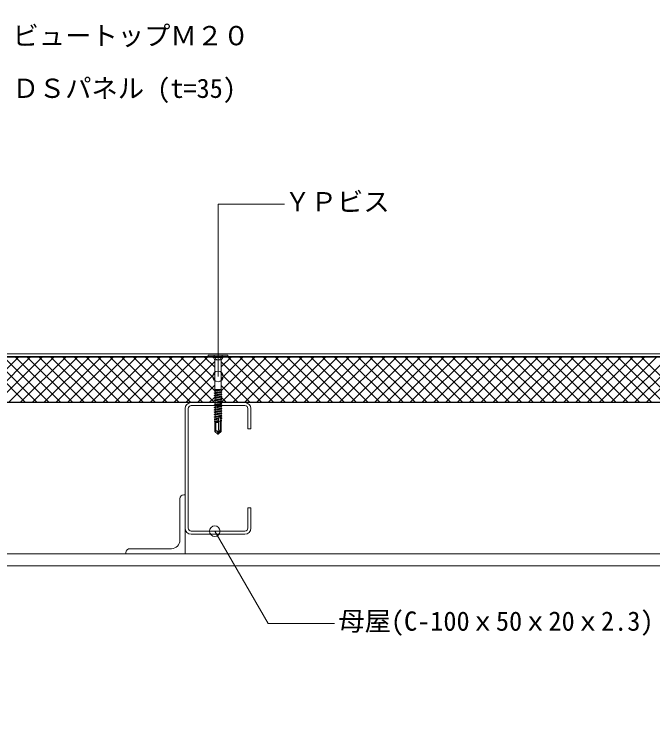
# Model space of a CAD drawing. Units: millimetres, scale not verified. Extents: x -1380 to 1380, y -955 to 955.
# Drawn here: x 100 to 585, y -398 to 150 of the extents above; entities that cross this region are included whole.
import ezdxf
from ezdxf.enums import TextEntityAlignment as Align

# ---------------------------------------------------------------- set-up
doc = ezdxf.new("R2010")
doc.units = ezdxf.units.MM
doc.header["$LTSCALE"] = 3
doc.linetypes.add('USER1', pattern=[9.525, 6.35, -3.175])
for name, color, linetype, lineweight in [('0-1_BOUSUI', 1, 'Continuous', 18), ('0-2_MOJI', 7, 'Continuous', 18), ('0-3_HATCH', 9, 'Continuous', 18), ('0-4_KANAMONO', 5, 'Continuous', 18), ('0-5_KANAMONO_SCREW', 4, 'Continuous', 18), ('0-6_TEKKOTU', 7, 'Continuous', 18), ('0-7_dannnetu', 6, 'Continuous', 18)]:
    doc.layers.add(name, color=color, linetype=linetype, lineweight=lineweight)
doc.styles.add('ＭＳ ゴシック', font='')
doc.styles.get('ＭＳ ゴシック').set_extended_font_data('MS Gothic')

msp = doc.modelspace()

# ---------------------------------------------------------------- linework, layer by layer
at = {"layer": '0-1_BOUSUI'}
for points in [[(-547.885, 150.31), (-547.885, 75.724), (-533.885, 75.724), (-526.786, 75.924), (-511.786, 75.924), (-511.786, -61.04), (-504.483, -102.46), (-502.772, -105.422), (-499.558, -106.592), (-454.954, -106.592), (-440.208, -109.69), (900.119, -109.69)], [(-545.885, 150.31), (-545.885, 77.724), (-533.913, 77.724), (-526.814, 77.924), (-509.786, 77.924), (-509.786, -60.865), (-502.574, -101.765), (-501.404, -103.792), (-499.206, -104.592), (-454.746, -104.592), (-440, -107.69), (900.119, -107.69)]]:
    msp.add_lwpolyline(points, dxfattribs=at)
at = {"layer": '0-2_MOJI'}
for p in [(305.554, 6.246), (255.115, -124.811)]:
    msp.add_line(p, (255.115, 6.246), dxfattribs=at)
msp.add_lwpolyline([(343.545, -312.447), (293.107, -312.447), (252.66, -242.39)], dxfattribs=at)
for centre in [(255.115, -124.811), (252.66, -242.39)]:
    msp.add_circle(centre, 4, dxfattribs=at)
at = {"layer": '0-3_HATCH'}
for p, q in [((69.122, -144.34), (103.422, -110.04)), ((108.502, -144.34), (74.202, -110.04)), ((78.102, -144.34), (112.402, -110.04)), ((117.483, -144.34), (83.183, -110.04)), ((87.082, -144.34), (121.382, -110.04)), ((126.463, -144.34), (92.163, -110.04)), ((96.063, -144.34), (130.363, -110.04)), ((135.443, -144.34), (101.143, -110.04)), ((105.043, -144.34), (139.343, -110.04)), ((144.423, -144.34), (110.123, -110.04)), ((114.023, -144.34), (148.323, -110.04)), ((153.404, -144.34), (119.104, -110.04)), ((123.003, -144.34), (157.303, -110.04)), ((162.384, -144.34), (128.084, -110.04)), ((131.984, -144.34), (166.284, -110.04)), ((171.364, -144.34), (137.064, -110.04)), ((140.964, -144.34), (175.264, -110.04)), ((180.344, -144.34), (146.044, -110.04)), ((149.944, -144.34), (184.244, -110.04)), ((189.325, -144.34), (155.025, -110.04)), ((158.924, -144.34), (193.224, -110.04)), ((198.305, -144.34), (164.005, -110.04)), ((167.905, -144.34), (202.205, -110.04)), ((207.285, -144.34), (172.985, -110.04)), ((176.885, -144.34), (211.185, -110.04)), ((216.266, -144.34), (181.966, -110.04)), ((185.865, -144.34), (220.165, -110.04)), ((225.246, -144.34), (190.946, -110.04)), ((194.845, -144.34), (229.145, -110.04)), ((234.226, -144.34), (199.926, -110.04)), ((203.826, -144.34), (238.126, -110.04)), ((243.206, -144.34), (208.906, -110.04)), ((212.806, -144.34), (247.106, -110.04)), ((252.187, -144.34), (217.887, -110.04)), ((221.786, -144.34), (252.655, -113.471)), ((252.344, -135.517), (226.867, -110.04)), ((252.655, -126.849), (235.847, -110.04)), ((252.655, -117.868), (244.827, -110.04)), ((257.426, -135.642), (283.027, -110.04)), ((257.575, -117.531), (265.067, -110.04)), ((257.575, -126.512), (274.047, -110.04)), ((288.458, -144.69), (257.575, -113.808)), ((258.203, -143.845), (292.007, -110.04)), ((297.438, -144.69), (262.788, -110.04)), ((266.338, -144.69), (300.988, -110.04)), ((306.418, -144.69), (271.768, -110.04)), ((275.318, -144.69), (309.968, -110.04)), ((315.398, -144.69), (280.748, -110.04)), ((284.298, -144.69), (318.948, -110.04)), ((324.379, -144.69), (289.729, -110.04)), ((293.278, -144.69), (327.928, -110.04)), ((333.359, -144.69), (298.709, -110.04)), ((302.259, -144.69), (336.909, -110.04)), ((342.339, -144.69), (307.689, -110.04)), ((311.239, -144.69), (345.889, -110.04)), ((351.319, -144.69), (316.669, -110.04)), ((320.219, -144.69), (354.869, -110.04)), ((360.3, -144.69), (325.65, -110.04)), ((329.199, -144.69), (363.849, -110.04)), ((369.28, -144.69), (334.63, -110.04)), ((338.18, -144.69), (372.83, -110.04)), ((378.26, -144.69), (343.61, -110.04)), ((347.16, -144.69), (381.81, -110.04)), ((387.24, -144.69), (352.59, -110.04)), ((356.14, -144.69), (390.79, -110.04)), ((396.221, -144.69), (361.571, -110.04)), ((365.12, -144.69), (399.77, -110.04)), ((405.201, -144.69), (370.551, -110.04)), ((374.101, -144.69), (408.751, -110.04)), ((414.181, -144.69), (379.531, -110.04)), ((383.081, -144.69), (417.731, -110.04)), ((423.161, -144.69), (388.511, -110.04)), ((392.061, -144.69), (426.711, -110.04)), ((432.142, -144.69), (397.492, -110.04)), ((401.041, -144.69), (435.691, -110.04)), ((441.122, -144.69), (406.472, -110.04)), ((410.022, -144.69), (444.672, -110.04)), ((450.102, -144.69), (415.452, -110.04)), ((419.002, -144.69), (453.652, -110.04)), ((459.082, -144.69), (424.432, -110.04)), ((427.982, -144.69), (462.632, -110.04)), ((468.063, -144.69), (433.413, -110.04)), ((436.962, -144.69), (471.612, -110.04)), ((477.043, -144.69), (442.393, -110.04)), ((445.943, -144.69), (480.593, -110.04)), ((486.023, -144.69), (451.373, -110.04)), ((454.923, -144.69), (489.573, -110.04)), ((495.003, -144.69), (460.353, -110.04)), ((463.903, -144.69), (498.553, -110.04)), ((503.984, -144.69), (469.334, -110.04)), ((472.883, -144.69), (507.533, -110.04)), ((512.964, -144.69), (478.314, -110.04)), ((481.864, -144.69), (516.514, -110.04)), ((521.944, -144.69), (487.294, -110.04)), ((490.844, -144.69), (525.494, -110.04)), ((530.924, -144.69), (496.274, -110.04)), ((499.824, -144.69), (534.474, -110.04)), ((539.905, -144.69), (505.255, -110.04)), ((508.804, -144.69), (543.454, -110.04)), ((548.885, -144.69), (514.235, -110.04)), ((517.785, -144.69), (552.435, -110.04)), ((557.865, -144.69), (523.215, -110.04)), ((526.765, -144.69), (561.415, -110.04)), ((566.846, -144.69), (532.196, -110.04)), ((535.745, -144.69), (570.395, -110.04)), ((575.826, -144.69), (541.176, -110.04)), ((544.725, -144.69), (579.375, -110.04)), ((584.806, -144.69), (550.156, -110.04)), ((553.706, -144.69), (588.356, -110.04)), ((593.786, -144.69), (559.136, -110.04)), ((562.686, -144.69), (597.336, -110.04)), ((602.767, -144.69), (568.117, -110.04)), ((571.666, -144.69), (606.316, -110.04)), ((611.747, -144.69), (577.097, -110.04)), ((580.647, -144.69), (615.297, -110.04)), ((230.767, -144.34), (252.655, -122.451)), ((279.477, -144.69), (257.575, -122.788)), ((239.747, -144.34), (252.655, -131.432)), ((270.497, -144.69), (257.575, -131.769)), ((248.727, -144.34), (252.865, -140.202)), ((261.517, -144.69), (257.443, -140.616)), ((257.365, -144.682), (258.195, -143.853))]:
    msp.add_line(p, q, dxfattribs=at)
at = {"layer": '0-4_KANAMONO'}
for p, q in [((275.515, -144.69), (234.715, -144.69)), ((234.715, -146.99), (275.515, -146.99)), ((230.115, -149.29), (230.115, -240.09)), ((232.415, -240.09), (232.415, -149.29)), ((226.115, -249.19), (226.115, -217.69)), ((275.515, -242.39), (234.715, -242.39)), ((234.715, -244.69), (275.515, -244.69)), ((188.115, -255.69), (219.615, -255.69))]:
    msp.add_line(p, q, dxfattribs=at)
for points in [[(277.815, -149.29), (277.815, -164.69), (280.115, -164.69), (280.115, -149.29)], [(229.115, -214.69), (230.115, -214.69), (230.115, -259.69), (185.115, -259.69), (185.115, -258.69)], [(280.115, -240.09), (280.115, -224.69), (277.815, -224.69), (277.815, -240.09)]]:
    msp.add_lwpolyline(points, dxfattribs=at)
for centre, radius, start, end in [((234.715, -149.29), 4.6, 90, 180), ((234.715, -149.29), 2.3, 90, 180), ((275.515, -149.29), 4.6, 0, 90), ((275.515, -149.29), 2.3, 360, 90), ((229.115, -217.69), 3, 90, 180), ((234.715, -240.09), 4.6, 180, 270), ((234.715, -240.09), 2.3, 180, 270), ((275.515, -240.09), 2.3, 270, 0), ((275.515, -240.09), 4.6, 270, 0), ((219.615, -249.19), 6.5, 270, 0), ((188.115, -258.69), 3, 90, 180)]:
    msp.add_arc(centre, radius, start, end, dxfattribs=at)
at = {"layer": '0-5_KANAMONO_SCREW'}
for p, q in [((247.615, -108.99), (247.615, -109.69)), ((262.615, -109.69), (247.615, -109.69)), ((247.615, -109.69), (251.156, -110.315)), ((262.315, -108.69), (247.915, -108.69)), ((262.615, -109.69), (259.075, -110.315)), ((262.615, -108.99), (262.615, -109.69)), ((258.615, -110.396), (251.615, -110.396)), ((251.849, -110.799), (252.522, -111.965)), ((252.655, -112.197), (257.575, -112.197)), ((252.655, -112.465), (252.655, -134.69)), ((257.575, -112.465), (257.575, -134.69)), ((258.382, -110.799), (257.709, -111.965)), ((252.155, -137.436), (252.865, -137.026)), ((252.443, -135.46), (252.34, -135.832)), ((252.34, -135.832), (252.947, -135.744)), ((252.34, -135.832), (252.839, -136.12)), ((252.443, -135.46), (252.779, -135.266)), ((252.443, -135.46), (252.886, -135.365)), ((257.575, -134.69), (252.655, -134.69)), ((252.739, -134.69), (252.779, -135.266)), ((252.779, -135.266), (255.543, -134.69)), ((257.458, -135.177), (252.839, -136.12)), ((252.839, -136.12), (252.865, -136.5)), ((252.865, -137.026), (257.391, -136.136)), ((252.865, -136.5), (252.865, -137.026)), ((257.365, -137.041), (252.865, -137.946)), ((252.947, -135.744), (252.886, -135.365)), ((253.394, -136.007), (253.259, -135.166)), ((253.68, -137.782), (253.537, -136.894)), ((253.669, -135.198), (256.051, -134.69)), ((253.738, -135.628), (253.669, -135.198)), ((253.738, -135.628), (257.675, -135.052)), ((253.984, -137.156), (258.075, -136.531)), ((254, -137.254), (253.984, -137.156)), ((254, -137.254), (258.075, -136.631)), ((258.075, -136.631), (257.365, -137.041)), ((257.365, -137.041), (257.365, -137.931)), ((257.458, -135.177), (257.391, -136.136)), ((258.075, -136.531), (257.391, -136.136)), ((257.675, -135.052), (257.458, -135.177)), ((257.575, -134.69), (257.675, -135.052)), ((258.075, -136.531), (258.075, -136.631)), ((252.155, -137.436), (253.193, -137.277)), ((252.155, -137.536), (253.209, -137.375)), ((252.155, -137.436), (252.155, -137.536)), ((252.155, -137.536), (252.865, -137.946)), ((252.155, -139.246), (252.865, -138.836)), ((252.155, -139.246), (253.477, -139.044)), ((252.155, -139.346), (253.493, -139.141)), ((252.155, -139.246), (252.155, -139.346)), ((252.155, -139.346), (252.865, -139.756)), ((252.155, -141.056), (252.865, -140.646)), ((252.155, -141.056), (253.761, -140.81)), ((252.155, -141.156), (253.777, -140.908)), ((252.155, -141.056), (252.155, -141.156)), ((252.155, -141.156), (252.865, -141.566)), ((252.155, -142.866), (252.865, -142.456)), ((252.155, -142.866), (254.045, -142.577)), ((252.155, -142.966), (254.061, -142.675)), ((252.865, -138.836), (257.365, -137.931)), ((252.865, -137.946), (252.865, -138.836)), ((257.365, -138.851), (252.865, -139.756)), ((252.865, -140.646), (257.365, -139.741)), ((252.865, -139.756), (252.865, -140.646)), ((257.365, -140.661), (252.865, -141.566)), ((252.865, -142.456), (257.365, -141.551)), ((252.865, -141.566), (252.865, -142.456)), ((257.365, -142.471), (252.865, -143.376)), ((253.209, -137.375), (253.193, -137.277)), ((253.493, -139.141), (253.477, -139.044)), ((253.777, -140.908), (253.761, -140.81)), ((253.961, -139.535), (253.818, -138.644)), ((254.061, -142.675), (254.045, -142.577)), ((254.243, -141.289), (254.1, -140.398)), ((254.268, -138.923), (258.075, -138.341)), ((254.284, -139.021), (254.268, -138.923)), ((254.284, -139.021), (258.075, -138.441)), ((254.525, -143.042), (254.382, -142.151)), ((254.552, -140.69), (258.075, -140.151)), ((254.568, -140.787), (254.552, -140.69)), ((254.568, -140.787), (258.075, -140.251)), ((254.836, -142.456), (258.075, -141.961)), ((254.852, -142.554), (254.836, -142.456)), ((254.852, -142.554), (258.075, -142.061)), ((258.075, -138.341), (257.365, -137.931)), ((258.075, -138.441), (257.365, -138.851)), ((257.365, -138.851), (257.365, -139.741)), ((258.075, -140.151), (257.365, -139.741)), ((258.075, -140.251), (257.365, -140.661)), ((257.365, -140.661), (257.365, -141.551)), ((258.075, -141.961), (257.365, -141.551)), ((258.075, -142.061), (257.365, -142.471)), ((257.365, -142.471), (257.365, -143.361)), ((258.075, -138.341), (258.075, -138.441)), ((258.075, -140.151), (258.075, -140.251)), ((258.075, -141.961), (258.075, -142.061)), ((252.155, -142.866), (252.155, -142.966)), ((252.155, -142.966), (252.865, -143.376)), ((252.155, -144.676), (252.865, -144.266)), ((252.155, -144.676), (254.329, -144.344)), ((252.155, -144.776), (254.345, -144.441)), ((252.155, -144.676), (252.155, -144.776)), ((252.155, -144.776), (252.865, -145.186)), ((252.155, -146.486), (252.865, -146.076)), ((252.155, -146.486), (254.613, -146.11)), ((252.155, -146.586), (254.628, -146.208)), ((252.155, -146.486), (252.155, -146.586)), ((252.155, -146.586), (252.865, -146.996)), ((252.155, -148.296), (254.897, -147.877)), ((252.155, -148.296), (252.865, -147.886)), ((252.155, -148.396), (254.912, -147.974)), ((252.865, -144.266), (257.365, -143.361)), ((252.865, -143.376), (252.865, -144.266)), ((257.365, -144.281), (252.865, -145.186)), ((252.865, -146.076), (257.365, -145.171)), ((252.865, -145.186), (252.865, -146.076)), ((257.365, -146.091), (252.865, -146.996)), ((252.865, -147.886), (257.365, -146.981)), ((252.865, -146.996), (252.865, -147.886)), ((257.365, -147.901), (252.865, -148.806)), ((254.345, -144.441), (254.329, -144.344)), ((254.628, -146.208), (254.613, -146.11)), ((254.807, -144.795), (254.663, -143.904)), ((254.912, -147.974), (254.897, -147.877)), ((255.088, -146.549), (254.945, -145.658)), ((255.12, -144.223), (258.075, -143.771)), ((255.135, -144.32), (255.12, -144.223)), ((255.135, -144.32), (258.075, -143.871)), ((255.37, -148.302), (255.227, -147.411)), ((255.404, -145.989), (258.075, -145.581)), ((255.419, -146.087), (255.404, -145.989)), ((255.419, -146.087), (258.075, -145.681)), ((255.688, -147.756), (258.075, -147.391)), ((255.703, -147.854), (255.688, -147.756)), ((255.703, -147.854), (258.075, -147.491)), ((258.075, -143.771), (257.365, -143.361)), ((258.075, -143.871), (257.365, -144.281)), ((257.365, -144.281), (257.365, -145.171)), ((258.075, -145.581), (257.365, -145.171)), ((258.075, -145.681), (257.365, -146.091)), ((257.365, -146.091), (257.365, -146.981)), ((258.075, -147.391), (257.365, -146.981)), ((258.075, -147.491), (257.365, -147.901)), ((257.365, -147.901), (257.365, -148.791)), ((258.075, -143.771), (258.075, -143.871)), ((258.075, -145.581), (258.075, -145.681)), ((258.075, -147.391), (258.075, -147.491)), ((252.155, -148.296), (252.155, -148.396)), ((252.155, -148.396), (252.865, -148.806)), ((252.155, -150.106), (255.181, -149.643)), ((252.155, -150.106), (252.865, -149.696)), ((252.155, -150.206), (255.196, -149.741)), ((252.155, -150.106), (252.155, -150.206)), ((252.155, -150.206), (252.865, -150.616)), ((252.155, -151.916), (255.464, -151.41)), ((252.155, -151.916), (252.865, -151.506)), ((252.155, -152.016), (255.48, -151.508)), ((252.155, -151.916), (252.155, -152.016)), ((252.155, -152.016), (252.865, -152.426)), ((252.155, -153.726), (255.748, -153.177)), ((252.155, -153.826), (255.764, -153.274)), ((252.155, -153.726), (252.865, -153.316)), ((252.865, -149.696), (257.365, -148.791)), ((252.865, -148.806), (252.865, -149.696)), ((257.365, -149.711), (252.865, -150.616)), ((252.865, -151.506), (257.365, -150.601)), ((252.865, -150.616), (252.865, -151.506)), ((257.365, -151.521), (252.865, -152.426)), ((252.865, -153.316), (257.365, -152.411)), ((252.865, -152.426), (252.865, -153.316)), ((257.365, -153.331), (252.865, -154.236)), ((255.196, -149.741), (255.181, -149.643)), ((255.48, -151.508), (255.464, -151.41)), ((255.652, -150.055), (255.509, -149.164)), ((255.764, -153.274), (255.748, -153.177)), ((255.934, -151.809), (255.79, -150.918)), ((255.971, -149.523), (258.075, -149.201)), ((255.987, -149.62), (255.971, -149.523)), ((255.987, -149.62), (258.075, -149.301)), ((256.215, -153.562), (256.072, -152.671)), ((256.255, -151.289), (258.075, -151.011)), ((256.271, -151.387), (256.255, -151.289)), ((256.271, -151.387), (258.075, -151.111)), ((256.539, -153.056), (258.075, -152.821)), ((256.555, -153.153), (256.539, -153.056)), ((256.555, -153.153), (258.075, -152.921)), ((258.075, -149.201), (257.365, -148.791)), ((258.075, -149.301), (257.365, -149.711)), ((257.365, -149.711), (257.365, -150.601)), ((258.075, -151.011), (257.365, -150.601)), ((258.075, -151.111), (257.365, -151.521)), ((257.365, -151.521), (257.365, -152.411)), ((258.075, -152.821), (257.365, -152.411)), ((258.075, -152.921), (257.365, -153.331)), ((257.365, -153.331), (257.365, -154.221)), ((258.075, -149.201), (258.075, -149.301)), ((258.075, -151.011), (258.075, -151.111)), ((258.075, -152.821), (258.075, -152.921)), ((252.155, -153.726), (252.155, -153.826)), ((252.155, -153.826), (252.865, -154.236)), ((252.229, -155.493), (256.028, -154.933)), ((252.229, -155.493), (252.85, -155.135)), ((252.229, -155.493), (252.247, -155.689)), ((252.247, -155.689), (255.99, -155.074)), ((252.247, -155.689), (252.819, -156.019)), ((252.387, -157.212), (255.54, -156.723)), ((252.387, -157.212), (252.785, -156.982)), ((252.387, -157.212), (252.423, -157.6)), ((252.423, -157.6), (255.444, -157.073)), ((252.423, -157.6), (252.757, -157.793)), ((252.546, -158.931), (255.049, -158.518)), ((252.546, -158.931), (252.721, -158.829)), ((252.546, -158.931), (252.599, -159.512)), ((252.599, -159.512), (254.895, -159.083)), ((255.091, -159.126), (252.695, -159.567)), ((252.757, -157.793), (252.721, -158.829)), ((252.721, -158.829), (255.309, -158.327)), ((255.602, -157.255), (252.757, -157.793)), ((252.819, -156.019), (252.785, -156.982)), ((252.785, -156.982), (255.843, -156.372)), ((256.114, -155.378), (252.819, -156.019)), ((252.85, -155.135), (257.365, -154.221)), ((252.865, -154.69), (252.85, -155.135)), ((252.865, -154.236), (252.865, -154.69)), ((254.895, -159.083), (255.049, -158.518)), ((254.895, -159.083), (255.091, -159.126)), ((254.937, -159.69), (256.375, -154.421)), ((255.309, -158.327), (255.049, -158.518)), ((255.21, -158.69), (257.001, -158.69)), ((255.444, -157.073), (255.54, -156.723)), ((255.444, -157.073), (255.602, -157.255)), ((255.515, -165.544), (255.515, -157.57)), ((255.843, -156.372), (255.54, -156.723)), ((255.99, -155.074), (256.028, -154.933)), ((255.99, -155.074), (256.114, -155.378)), ((256.375, -154.421), (256.028, -154.933)), ((256.765, -165.442), (256.765, -158.69)), ((256.777, -154.822), (258.075, -154.631)), ((256.811, -154.72), (256.777, -154.822)), ((256.784, -154.943), (256.777, -154.822)), ((256.784, -154.943), (258.075, -154.731)), ((256.784, -154.943), (257, -155.206)), ((257.052, -156.131), (256.874, -156.515)), ((256.874, -156.515), (257.923, -156.353)), ((256.891, -156.82), (256.874, -156.515)), ((256.891, -156.82), (257.896, -156.645)), ((256.891, -156.82), (257.1, -156.971)), ((257.157, -157.968), (256.97, -158.202)), ((256.97, -158.202), (257.764, -158.071)), ((256.998, -158.691), (256.97, -158.202)), ((256.998, -158.691), (257.72, -158.556)), ((256.998, -158.691), (257.201, -158.736)), ((257.381, -155.132), (257, -155.206)), ((257.052, -156.131), (257, -155.206)), ((257.052, -156.131), (257.413, -156.059)), ((257.443, -156.906), (257.1, -156.971)), ((257.157, -157.968), (257.1, -156.971)), ((257.115, -166.483), (257.115, -158.717)), ((257.157, -157.968), (257.478, -157.906)), ((257.505, -158.68), (257.201, -158.736)), ((257.256, -159.69), (257.201, -158.736)), ((258.075, -154.631), (257.365, -154.221)), ((258.075, -154.731), (257.381, -155.132)), ((257.381, -155.132), (257.413, -156.059)), ((257.923, -156.353), (257.413, -156.059)), ((257.896, -156.645), (257.443, -156.906)), ((257.443, -156.906), (257.478, -157.906)), ((257.764, -158.071), (257.478, -157.906)), ((257.72, -158.556), (257.505, -158.68)), ((257.505, -158.68), (257.54, -159.69)), ((257.764, -158.071), (257.72, -158.556)), ((257.923, -156.353), (257.896, -156.645)), ((258.075, -154.631), (258.075, -154.731)), ((252.599, -159.512), (252.695, -159.567)), ((252.615, -166.716), (252.615, -159.69)), ((254.937, -159.69), (252.615, -159.69)), ((252.695, -159.567), (252.691, -159.69)), ((253.415, -165.268), (253.415, -159.69)), ((257.615, -159.69), (257.256, -159.69)), ((257.615, -159.69), (257.615, -166.716)), ((253.047, -166.233), (252.615, -166.716)), ((252.615, -166.716), (254.915, -168.646)), ((253.839, -166.176), (254.136, -166.425)), ((254.888, -167.665), (255.115, -168.69)), ((255.105, -166.255), (255.515, -165.544)), ((255.271, -168.031), (255.115, -168.69)), ((256.765, -165.442), (255.271, -168.031)), ((257.115, -166.483), (255.271, -168.031)), ((255.271, -168.031), (255.315, -168.646))]:
    msp.add_line(p, q, dxfattribs=at)
at = {"layer": '0-5_KANAMONO_SCREW', "linetype": 'USER1'}
for p, q in [((251.815, -108.69), (253.21, -111.488)), ((258.415, -108.69), (257.02, -111.488)), ((255.115, -112.501), (253.21, -111.488)), ((255.115, -112.501), (257.02, -111.488))]:
    msp.add_line(p, q, dxfattribs=at)
at = {"layer": '0-5_KANAMONO_SCREW'}
for points in [[(253.669, -135.198), (253.259, -135.166), (252.886, -135.365)], [(252.947, -135.744), (253.394, -136.007), (253.738, -135.628)], [(253.984, -137.156), (253.537, -136.894), (253.193, -137.277)], [(253.209, -137.375), (253.68, -137.782), (254, -137.254)], [(254.268, -138.923), (253.818, -138.644), (253.477, -139.044)], [(253.493, -139.141), (253.961, -139.535), (254.284, -139.021)], [(254.552, -140.69), (254.1, -140.398), (253.761, -140.81)], [(253.777, -140.908), (254.243, -141.289), (254.568, -140.787)], [(254.836, -142.456), (254.382, -142.151), (254.045, -142.577)], [(254.061, -142.675), (254.525, -143.042), (254.852, -142.554)], [(255.12, -144.223), (254.663, -143.904), (254.329, -144.344)], [(254.345, -144.441), (254.807, -144.795), (255.135, -144.32)], [(255.404, -145.989), (254.945, -145.658), (254.613, -146.11)], [(254.628, -146.208), (255.088, -146.549), (255.419, -146.087)], [(255.688, -147.756), (255.227, -147.411), (254.897, -147.877)], [(254.912, -147.974), (255.37, -148.302), (255.703, -147.854)], [(255.971, -149.523), (255.509, -149.164), (255.181, -149.643)], [(255.196, -149.741), (255.652, -150.055), (255.987, -149.62)], [(256.255, -151.289), (255.79, -150.918), (255.464, -151.41)], [(255.48, -151.508), (255.934, -151.809), (256.271, -151.387)], [(256.539, -153.056), (256.072, -152.671), (255.748, -153.177)], [(255.764, -153.274), (256.215, -153.562), (256.555, -153.153)], [(254.915, -168.646), (255.115, -168.69), (255.315, -168.646)], [(257.115, -166.483), (257.615, -166.716), (255.315, -168.646)]]:
    msp.add_lwpolyline(points, dxfattribs=at)
for centre, radius, start, end in [((247.915, -108.99), 0.3, 90, 180), ((262.315, -108.99), 0.3, 0, 90), ((250.983, -111.299), 1, 30, 80), ((251.655, -112.465), 1, 0, 30), ((258.575, -112.465), 1, 150, 180), ((259.248, -111.299), 1, 100, 150), ((256.565, -155.74), 1.05, 76.45414, 105.11499), ((251.967, -165.268), 1.449, 318.21456, 0), ((253.472, -166.613), 0.571, 50, 138.21456), ((254.601, -165.268), 1.186, 180, 230), ((254.549, -165.933), 0.642, 230, 330), ((252.687, -168.153), 2.255, 12.5, 50), ((256.81, -167.239), 1.968, 150, 192.5)]:
    msp.add_arc(centre, radius, start, end, dxfattribs=at)
at = {"layer": '0-6_TEKKOTU'}
msp.add_line((-229.885, -268.69), (900.119, -268.69), dxfattribs=at)
msp.add_lwpolyline([(-229.885, -559.69), (-229.885, -259.69), (900.119, -259.69)], dxfattribs=at)
at = {"layer": '0-7_dannnetu'}
for p, q in [((900.119, -109.69), (-548.885, -109.69)), ((900.119, -110.04), (-548.885, -110.04)), ((900.119, -144.34), (-449.885, -144.34)), ((900.119, -144.69), (-449.885, -144.69))]:
    msp.add_line(p, q, dxfattribs=at)

# ---------------------------------------------------------------- texts
at = {"layer": '0-2_MOJI', "style": 'ＭＳ ゴシック'}
for s, p in [('ビュートップＭ２０', (98.913, 122.471)), ('ＤＳパネル (t=35)', (98.913, 82.471)), ('ＹＰビス', (305.554, -3.754)), ('母屋(C-100ｘ50ｘ20ｘ2.3)', (346.545, -322.447))]:
    msp.add_text(s, height=14.66, dxfattribs=at).set_placement(p, align=Align.BOTTOM_LEFT)

doc.saveas('drawing.dxf')
